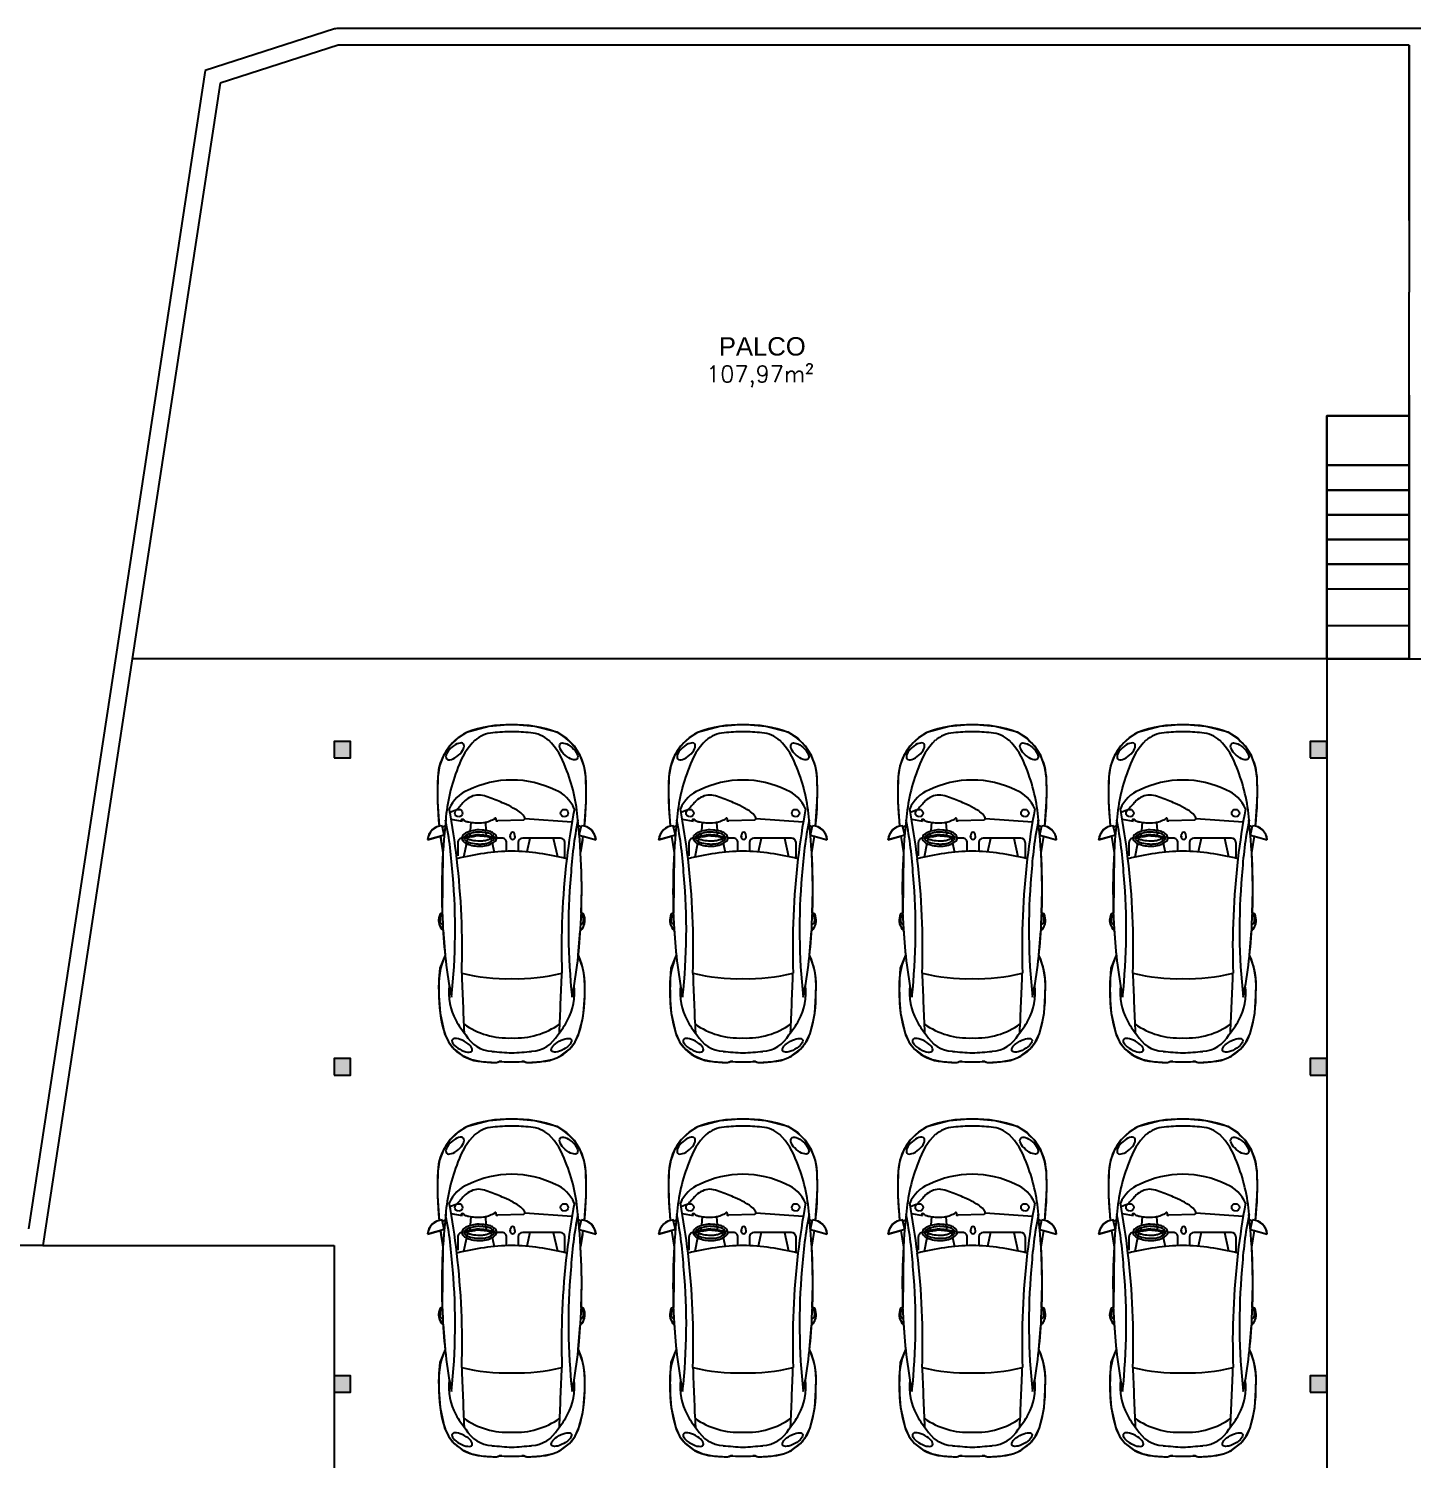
# Model space of a CAD drawing. Header units: millimetres. Extents: x 357 to 945, y 547 to 720.
# Drawn here: x 876.22 to 893.02, y 654.07 to 671.44 of the extents above; entities that cross this region are included whole.
import ezdxf

# ---------------------------------------------------------------- set-up
doc = ezdxf.new("R2010")
doc.units = ezdxf.units.MM
doc.layers.add('ABASE', color=254, linetype='Continuous')
doc.layers.add('AL_MOBILIARIO', color=8, linetype='Continuous')
doc.styles.add('GA RO 1_50', font='romans.shx', dxfattribs={"height": 0.09})
doc.styles.add('T80-50', font='sanss___.ttf', dxfattribs={"height": 0.1})

# ---------------------------------------------------------------- blocks, each defined once
blk = doc.blocks.new('car5p')
at = {"layer": 'AL_MOBILIARIO'}
for p, q in [((54.261, -35.015), (54.196, -34.997)), ((54.196, -34.997), (54.239, -35.153)), ((54.253, -35.2), (54.196, -34.997)), ((54.315, -35.054), (54.261, -35.015)), ((54.352, -35.11), (54.315, -35.054)), ((51.844, -35.205), (51.743, -35.252)), ((52.093, -35.149), (51.844, -35.205)), ((52.302, -35.134), (52.093, -35.149)), ((52.503, -35.136), (52.302, -35.134)), ((52.636, -35.145), (52.503, -35.136)), ((52.795, -35.211), (52.636, -35.145)), ((53.102, -35.186), (52.795, -35.211)), ((53.177, -35.137), (53.102, -35.186)), ((53.217, -35.131), (53.177, -35.137)), ((53.177, -35.137), (53.177, -35.137)), ((53.273, -35.141), (53.217, -35.131)), ((53.295, -35.153), (53.273, -35.141)), ((53.304, -35.176), (53.295, -35.153)), ((54.039, -35.185), (53.304, -35.176)), ((54.239, -35.153), (54.039, -35.185)), ((54.253, -35.2), (54.367, -35.175)), ((54.351, -35.179), (54.367, -35.211)), ((54.361, -35.138), (54.352, -35.11)), ((54.659, -35.118), (54.361, -35.138)), ((54.774, -35.117), (54.659, -35.118)), ((54.958, -35.121), (54.774, -35.117)), ((55.092, -35.143), (54.958, -35.121)), ((55.217, -35.19), (55.092, -35.143)), ((55.331, -35.263), (55.217, -35.19)), ((51.582, -35.415), (51.528, -35.533)), ((51.656, -35.321), (51.582, -35.415)), ((51.743, -35.252), (51.656, -35.321)), ((54.418, -35.421), (54.44, -35.285)), ((55.431, -35.368), (55.331, -35.263)), ((55.499, -35.47), (55.431, -35.368)), ((51.528, -35.533), (51.505, -35.65)), ((54.149, -35.47), (53.984, -35.436)), ((54.206, -35.482), (54.176, -35.476)), ((54.232, -35.529), (54.215, -35.442)), ((54.244, -35.528), (54.227, -35.441)), ((54.242, -35.515), (54.276, -35.518)), ((54.303, -35.52), (54.409, -35.529)), ((55.572, -35.741), (55.499, -35.47)), ((51.505, -35.65), (51.493, -35.833)), ((54.215, -35.768), (54.182, -35.776)), ((54.239, -35.702), (54.215, -35.81)), ((54.251, -35.701), (54.227, -35.809)), ((54.248, -35.713), (54.282, -35.711)), ((54.308, -35.71), (54.407, -35.705)), ((55.591, -35.975), (55.572, -35.741)), ((51.493, -35.833), (51.504, -35.866)), ((51.504, -35.866), (51.5, -36.02)), ((54.154, -35.782), (54.045, -35.806)), ((54.433, -36.162), (54.425, -35.85)), ((51.5, -36.02), (51.505, -36.173)), ((54.161, -36.099), (54.055, -36.099)), ((54.231, -35.999), (54.262, -36.005)), ((54.231, -36.06), (54.262, -36.054)), ((55.572, -36.3), (55.591, -36.065)), ((55.591, -36.065), (55.591, -35.975)), ((51.505, -36.173), (51.494, -36.205)), ((51.494, -36.205), (51.504, -36.387)), ((54.213, -36.24), (54.048, -36.205)), ((54.215, -36.61), (54.215, -36.153)), ((54.409, -36.751), (54.45, -36.177)), ((51.504, -36.387), (51.528, -36.511)), ((55.5, -36.571), (55.572, -36.3)), ((51.528, -36.511), (51.55, -36.567)), ((51.55, -36.567), (51.58, -36.622)), ((51.58, -36.622), (51.656, -36.72)), ((54.215, -36.524), (53.991, -36.574)), ((55.423, -36.689), (55.5, -36.571)), ((51.656, -36.72), (51.743, -36.789)), ((51.743, -36.789), (51.844, -36.835)), ((53.97, -36.665), (54.161, -36.665)), ((55.218, -36.851), (55.331, -36.78)), ((55.331, -36.78), (55.387, -36.723)), ((55.387, -36.723), (55.423, -36.689)), ((51.844, -36.835), (52.009, -36.878)), ((52.009, -36.878), (52.093, -36.892)), ((52.093, -36.892), (52.302, -36.906)), ((52.302, -36.906), (52.421, -36.908)), ((52.421, -36.908), (52.504, -36.905)), ((52.504, -36.905), (52.577, -36.895)), ((52.577, -36.895), (52.653, -36.88)), ((52.653, -36.88), (52.798, -36.828)), ((52.798, -36.828), (53.092, -36.852)), ((53.092, -36.852), (53.144, -36.892)), ((53.144, -36.892), (53.208, -36.908)), ((53.208, -36.908), (53.27, -36.9)), ((53.27, -36.9), (53.296, -36.888)), ((53.296, -36.888), (53.306, -36.861)), ((53.306, -36.861), (53.582, -36.869)), ((53.582, -36.869), (53.804, -36.866)), ((53.804, -36.866), (54.039, -36.856)), ((54.039, -36.856), (54.239, -36.888)), ((54.253, -36.84), (54.196, -37.043)), ((54.239, -36.888), (54.196, -37.043)), ((54.253, -36.84), (54.367, -36.865)), ((54.315, -36.987), (54.353, -36.93)), ((54.351, -36.862), (54.367, -36.829)), ((54.353, -36.93), (54.359, -36.902)), ((54.359, -36.902), (54.659, -36.922)), ((54.659, -36.922), (54.774, -36.924)), ((54.774, -36.924), (54.958, -36.92)), ((54.958, -36.92), (55.089, -36.899)), ((55.089, -36.899), (55.218, -36.851)), ((54.196, -37.043), (54.258, -37.026)), ((54.258, -37.026), (54.315, -36.987))]:
    blk.add_line(p, q, dxfattribs=at)
for points in [[(54.215, -35.419, 0.414214), (54.161, -35.365), (54, -35.365)], [(54.056, -35.958), (54.161, -35.958, 0.414214), (54.215, -35.903), (54.215, -35.837)]]:
    blk.add_lwpolyline(points, format="xyb", dxfattribs=at)
for points in [[(54.215, -35.465), (54.215, -35.442)], [(54.215, -35.81), (54.215, -35.768)]]:
    blk.add_lwpolyline(points, dxfattribs=at)
for centre, radius, start, end in [((54.18, -35.184), 0.187, 2.5895, 85.1642), ((51.984, -35.645), 0.461, 107.6667, 135.3654), ((52.302, -36.644), 1.509, 88.2419, 107.6667), ((53.463, -41.397), 6.222, 92.6645, 100.8935), ((52.421, -36.059), 0.927, 66.1695, 94.4524), ((53.217, -35.299), 0.167, 70.422, 137.6815), ((53.194, -35.175), 0.0208, 117.3553, 198.6953), ((53.582, -42.914), 7.743, 83.6862, 93.0174), ((53.217, -35.221), 0.072, 86.3517, 116.7819), ((53.229, -35.293), 0.144, 74.075, 92.8953), ((53.265, -35.165), 0.0111, 290.9563, 74.075), ((53.269, -35.176), 0.0346, 358.953, 82.653), ((53.485, -30.452), 4.859, 273.2586, 281.2572), ((54.774, -39.117), 4, 97.6796, 100.5813), ((54.774, -39.117), 4, 87.3617, 95.9207), ((54.287, -37.287), 2.074, 67.7656, 85.955), ((54.923, -35.769), 0.649, 27.4706, 86.8958), ((52.021, -35.688), 0.518, 134.8156, 176.2091), ((52.535, -36.313), 1.106, 118.6215, 129.6583), ((54.975, -101.77), 66.401, 92.06958, 92.69392), ((52.34, -35.956), 0.699, 83.0468, 118.6215), ((53.106, -27.987), 7.346, 263.6037, 275.1155), ((54.64, -35.944), 2.13, 165.5498, 182.063), ((52.882, -26.178), 9.239, 268.1085, 276.7269), ((52.788, -25.565), 9.859, 276.8538, 280.432), ((51.036, -36.108), 3.024, 1.6629, 14.4466), ((54.402, -35.654), 0.428, 22.2685, 66.4568), ((54.802, -36.174), 0.851, 45.0395, 71.5127), ((52.014, -35.801), 0.386, 118.5377, 176.7022), ((52.713, -35.972), 0.923, 144.5605, 182.9807), ((53.724, -36.02), 1.197, 359.966, 26.1842), ((55.125, -35.814), 0.368, 3.5765, 41.0654), ((54.158, -35.975), 1.433, 358.203, 20.657), ((53.045, -35.836), 1.552, 173.2716, 179.9906), ((51.594, -35.818), 0.102, 189.8044, 208.967), ((52.413, -35.992), 0.914, 174.1186, 181.7543), ((50.991, -35.875), 0.514, 357.37, 0.8403), ((66.888, -37.095), 15.317, 175.0732, 175.9774), ((54.009, -35.979), 1.496, 358.4023, 7.2064), ((52.413, -36.048), 0.914, 178.2457, 185.8814), ((66.888, -34.946), 15.317, 184.0226, 184.9268), ((52.713, -36.068), 0.923, 177.0193, 215.4395), ((54.64, -36.097), 2.13, 177.937, 194.4502), ((51.036, -35.932), 3.024, 345.5534, 358.3371), ((54.161, -36.153), 0.0544, 0, 90), ((54.231, -36.03), 0.0305, 67.3801, 292.6199), ((54.262, -36.03), 0.0244, 270, 90), ((53.724, -36.021), 1.197, 333.8158, 0.034), ((54.009, -36.062), 1.496, 352.7936, 1.5977), ((54.158, -36.065), 1.433, 339.343, 1.797), ((51.594, -36.222), 0.102, 151.033, 170.1956), ((53.045, -36.205), 1.552, 180.0094, 186.7284), ((50.991, -36.165), 0.514, 359.1597, 2.63), ((52.014, -36.239), 0.386, 183.2978, 241.4623), ((55.125, -36.227), 0.368, 318.9346, 356.4235), ((52.021, -36.352), 0.518, 183.7909, 225.1844), ((52.535, -35.727), 1.106, 230.3417, 241.3785), ((54.975, 29.73), 66.401, 267.30608, 267.93042), ((52.882, -45.863), 9.239, 83.2731, 91.8915), ((54.161, -36.61), 0.0544, 270, 360), ((54.402, -36.387), 0.428, 293.5432, 337.7315), ((54.923, -36.271), 0.649, 273.1042, 332.5294), ((54.802, -35.866), 0.851, 288.4873, 314.9605), ((51.984, -36.396), 0.461, 224.6346, 252.3333), ((52.34, -36.084), 0.699, 241.3785, 276.9532), ((53.106, -44.053), 7.346, 84.8845, 96.3963), ((53.463, -30.643), 6.222, 259.1065, 267.3355), ((53.485, -41.588), 4.859, 78.7428, 86.7414), ((52.788, -46.476), 9.859, 79.568, 83.1462), ((54.287, -34.754), 2.074, 274.045, 292.2344), ((52.302, -35.397), 1.509, 252.3333, 271.7581), ((52.421, -35.982), 0.927, 265.5476, 293.8305), ((53.217, -36.742), 0.167, 222.3185, 289.578), ((53.194, -36.865), 0.0208, 161.3047, 242.6447), ((53.582, -29.126), 7.743, 266.9826, 276.3138), ((53.217, -36.819), 0.072, 243.2181, 273.6483), ((53.229, -36.747), 0.144, 267.1047, 285.925), ((53.265, -36.875), 0.0111, 285.925, 69.0437), ((53.269, -36.865), 0.0346, 277.347, 1.047), ((54.774, -32.924), 4, 259.4187, 262.3204), ((54.18, -36.857), 0.187, 274.8358, 357.4105), ((54.774, -32.924), 4, 264.0793, 272.6383)]:
    blk.add_arc(centre, radius, start, end, dxfattribs=at)
at = {"layer": 'AL_MOBILIARIO', "extrusion": (0, 0, -1)}
for centre, major_axis, ratio in [((55.269, -35.331), (0.09, -0.102), 0.463754), ((51.702, -35.417), (0.067, 0.121), 0.405921)]:
    blk.add_ellipse(centre, major_axis=major_axis, ratio=ratio, dxfattribs=at)
at = {"layer": 'AL_MOBILIARIO'}
for centre in [(54.519, -35.376), (54.519, -36.659)]:
    blk.add_ellipse(centre, major_axis=(0, -0.0467), ratio=0.983266, start_param=4.712389, end_param=10.995574, dxfattribs=at)
for centre, major_axis, ratio in [((51.702, -36.623), (0.067, -0.121), 0.405921), ((55.269, -36.71), (0.09, 0.102), 0.463754)]:
    blk.add_ellipse(centre, major_axis=major_axis, ratio=ratio, dxfattribs=at)
for points, knots in [([(54.309, -35.703), (54.311, -35.689), (54.298, -35.768), (54.28, -35.79), (54.252, -35.829), (54.22, -35.839), (54.186, -35.833), (54.163, -35.794), (54.13, -35.744), (54.117, -35.673), (54.118, -35.594), (54.128, -35.521), (54.151, -35.461), (54.179, -35.425), (54.209, -35.413), (54.232, -35.418), (54.252, -35.425), (54.267, -35.448), (54.295, -35.487), (54.311, -35.573), (54.321, -35.608), (54.306, -35.717), (54.309, -35.703)], [0, 0, 0, 0, 0.03969, 0.089634, 0.13125, 0.1542862, 0.1797268, 0.2207266, 0.2680991, 0.3447665, 0.4095645, 0.4843001, 0.541515, 0.5817687, 0.6060665, 0.6262474, 0.6436722, 0.6634686, 0.6988791, 0.7758465, 0.8696394, 0.907731, 0.907731, 0.907731, 0.907731]), ([(54.418, -35.421), (54.423, -35.419), (54.429, -35.413), (54.447, -35.409), (54.448, -35.419), (54.447, -35.426), (54.44, -35.434), (54.429, -35.443), (54.42, -35.465), (54.408, -35.507), (54.4, -35.581), (54.4, -35.658), (54.413, -35.731), (54.436, -35.775), (54.445, -35.811), (54.463, -35.819), (54.457, -35.825), (54.45, -35.828), (54.441, -35.827), (54.433, -35.83), (54.42, -35.827), (54.425, -35.843), (54.425, -35.85)], [0, 0, 0, 0, 0.0138597, 0.0278304, 0.0329137, 0.0379971, 0.0465756, 0.0592704, 0.0762214, 0.1105991, 0.1789801, 0.2766959, 0.3173629, 0.3800771, 0.4110544, 0.4160421, 0.4210284, 0.4277212, 0.4387433, 0.4448131, 0.4508005, 0.4694463, 0.4694463, 0.4694463, 0.4694463]), ([(54.433, -36.162), (54.436, -36.169), (54.458, -36.187), (54.506, -36.15), (54.545, -36.103), (54.591, -36.023), (54.646, -35.909), (54.695, -35.783), (54.74, -35.667), (54.741, -35.569), (54.7, -35.488), (54.648, -35.426), (54.592, -35.387), (54.559, -35.347), (54.543, -35.32), (54.528, -35.269)], [0, 0, 0, 0, 0.527288, 1.647451, 3.487558, 5.099073, 7.968657, 12.238313, 14.475187, 16.613757, 18.744202, 20.639343, 22.223389, 23.452731, 24.286529, 24.286529, 24.286529, 24.286529]), ([(54.282, -35.705), (54.281, -35.71), (54.28, -35.715), (54.278, -35.726), (54.276, -35.732), (54.272, -35.749), (54.27, -35.756), (54.265, -35.765), (54.263, -35.768), (54.259, -35.775), (54.257, -35.777), (54.251, -35.785), (54.246, -35.792), (54.239, -35.8), (54.236, -35.802), (54.231, -35.806), (54.229, -35.807), (54.225, -35.809), (54.223, -35.81), (54.217, -35.81), (54.213, -35.81), (54.208, -35.809), (54.207, -35.808), (54.204, -35.807), (54.202, -35.805), (54.197, -35.8), (54.194, -35.796), (54.189, -35.787), (54.185, -35.781), (54.179, -35.771), (54.176, -35.766), (54.169, -35.755), (54.166, -35.749), (54.16, -35.737), (54.157, -35.73), (54.153, -35.717), (54.152, -35.71), (54.147, -35.688), (54.146, -35.672), (54.144, -35.641), (54.144, -35.625), (54.147, -35.578), (54.151, -35.547), (54.162, -35.506), (54.167, -35.495), (54.174, -35.479), (54.177, -35.473), (54.184, -35.462), (54.188, -35.457), (54.194, -35.45), (54.198, -35.448), (54.204, -35.444), (54.208, -35.442), (54.212, -35.442), (54.213, -35.442), (54.217, -35.442), (54.219, -35.442), (54.224, -35.444), (54.227, -35.444), (54.232, -35.446), (54.233, -35.447), (54.234, -35.448), (54.234, -35.448), (54.235, -35.448), (54.236, -35.449), (54.238, -35.452), (54.24, -35.454), (54.244, -35.46), (54.246, -35.462), (54.249, -35.467), (54.251, -35.47), (54.255, -35.477), (54.258, -35.481), (54.263, -35.49), (54.265, -35.495), (54.269, -35.505), (54.27, -35.511), (54.275, -35.527), (54.278, -35.539), (54.282, -35.557), (54.283, -35.563), (54.285, -35.575), (54.286, -35.58), (54.289, -35.594), (54.29, -35.603), (54.29, -35.622), (54.289, -35.629), (54.288, -35.642), (54.288, -35.648), (54.286, -35.669), (54.283, -35.688), (54.282, -35.699), (54.282, -35.701), (54.282, -35.703), (54.282, -35.704), (54.282, -35.705), (54.282, -35.705), (54.282, -35.705)], [0.497033, 0.497033, 0.497033, 0.497033, 0.723444, 0.723444, 0.974636, 0.974636, 1.50964, 1.50964, 2.044645, 2.044645, 2.271061, 2.271061, 2.862376, 2.862376, 3.217654, 3.217654, 3.537253, 3.537253, 3.856852, 3.856852, 4.368613, 4.368613, 4.584627, 4.584627, 4.99269, 4.99269, 5.400753, 5.400753, 5.808816, 5.808816, 6.216879, 6.216879, 6.778716, 6.778716, 7.350371, 7.350371, 7.922025, 7.922025, 9.065335, 9.065335, 10.208644, 10.208644, 12.495263, 12.495263, 13.409896, 13.409896, 13.929088, 13.929088, 14.44828, 14.44828, 14.909885, 14.909885, 15.371489, 15.371489, 15.62524, 15.62524, 15.87899, 15.87899, 16.120875, 16.120875, 16.36276, 16.36276, 16.51635, 16.51635, 16.669941, 16.669941, 16.921521, 16.921521, 17.136676, 17.136676, 17.351831, 17.351831, 17.782142, 17.782142, 18.204974, 18.204974, 18.627807, 18.627807, 19.473473, 19.473473, 19.978923, 19.978923, 20.484372, 20.484372, 21.475119, 21.475119, 21.859144, 21.859144, 22.162884, 22.162884, 22.770362, 22.770362, 22.900493, 22.900493, 22.951221, 22.951221, 22.964298, 22.964298, 22.964298, 22.964298]), ([(54.221, -35.782), (54.22, -35.779), (54.218, -35.777), (54.213, -35.769), (54.21, -35.764), (54.203, -35.753), (54.2, -35.747), (54.194, -35.735), (54.192, -35.728), (54.188, -35.715), (54.186, -35.707), (54.182, -35.685), (54.18, -35.67), (54.178, -35.638), (54.179, -35.623), (54.181, -35.576), (54.185, -35.545), (54.197, -35.504), (54.201, -35.493), (54.209, -35.477), (54.212, -35.471), (54.216, -35.463), (54.218, -35.462), (54.219, -35.46)], [5.596292, 5.596292, 5.596292, 5.596292, 5.808816, 5.808816, 6.216879, 6.216879, 6.778716, 6.778716, 7.350371, 7.350371, 7.922025, 7.922025, 9.065335, 9.065335, 10.208644, 10.208644, 12.495263, 12.495263, 13.409896, 13.409896, 13.929088, 13.929088, 14.118229, 14.118229, 14.118229, 14.118229]), ([(54.232, -35.529), (54.234, -35.536), (54.236, -35.543), (54.239, -35.557), (54.24, -35.563), (54.242, -35.575), (54.244, -35.58), (54.246, -35.594), (54.247, -35.603), (54.247, -35.622), (54.246, -35.629), (54.245, -35.642), (54.245, -35.648), (54.243, -35.669), (54.241, -35.688), (54.239, -35.699), (54.239, -35.7), (54.239, -35.702)], [18.939067, 18.939067, 18.939067, 18.939067, 19.473473, 19.473473, 19.978923, 19.978923, 20.484372, 20.484372, 21.475119, 21.475119, 21.859144, 21.859144, 22.162884, 22.162884, 22.770362, 22.770362, 22.871566, 22.871566, 22.871566, 22.871566]), ([(54.244, -35.528), (54.246, -35.535), (54.248, -35.542), (54.251, -35.556), (54.252, -35.562), (54.254, -35.574), (54.256, -35.579), (54.258, -35.593), (54.259, -35.602), (54.259, -35.621), (54.258, -35.628), (54.257, -35.641), (54.257, -35.647), (54.255, -35.668), (54.253, -35.687), (54.251, -35.698), (54.251, -35.699), (54.251, -35.701)], [18.939067, 18.939067, 18.939067, 18.939067, 19.473473, 19.473473, 19.978923, 19.978923, 20.484372, 20.484372, 21.475119, 21.475119, 21.859144, 21.859144, 22.162884, 22.162884, 22.770362, 22.770362, 22.871566, 22.871566, 22.871566, 22.871566])]:
    blk.add_open_spline(points, degree=3, knots=knots, dxfattribs=at)

msp = doc.modelspace()

# ---------------------------------------------------------------- hatches: boundary and pattern name
at = {"layer": 'ABASE'}
h = msp.add_hatch(color=8, dxfattribs=at)
h.dxf.hatch_style = 1
h.paths.add_polyline_path([(880.12716, 662.78715), (879.92716, 662.78715), (879.92716, 662.58715), (880.12716, 662.58715)])
h.paths.add_polyline_path([(880.12716, 658.93715), (879.92716, 658.93715), (879.92716, 658.73715), (880.12716, 658.73715)])
h.paths.add_polyline_path([(880.12716, 655.08715), (879.92716, 655.08715), (879.92716, 654.88715), (880.12716, 654.88715)])
h.paths.add_polyline_path([(880.12716, 651.23715), (879.92716, 651.23715), (879.92716, 651.03715), (880.12716, 651.03715)])
h.paths.add_polyline_path([(880.12716, 647.38715), (879.92716, 647.38715), (879.92716, 647.18715), (880.12716, 647.18715)])
h.paths.add_polyline_path([(880.12716, 643.58715), (879.92716, 643.58715), (879.92716, 643.38715), (880.12716, 643.38715)])
h.paths.add_polyline_path([(891.97716, 643.58715), (891.77716, 643.58715), (891.77716, 643.38715), (891.97716, 643.38715)])
h.paths.add_polyline_path([(891.97716, 647.38715), (891.77716, 647.38715), (891.77716, 647.18715), (891.97716, 647.18715)])
h.paths.add_polyline_path([(891.97716, 651.23715), (891.77716, 651.23715), (891.77716, 651.03715), (891.97716, 651.03715)])
h.paths.add_polyline_path([(891.97716, 655.08715), (891.77716, 655.08715), (891.77716, 654.88715), (891.97716, 654.88715)])
h.paths.add_polyline_path([(891.97716, 658.93715), (891.77716, 658.93715), (891.77716, 658.73715), (891.97716, 658.73715)])
h.paths.add_polyline_path([(891.97716, 662.78715), (891.77716, 662.78715), (891.77716, 662.58715), (891.97716, 662.58715)])

# ---------------------------------------------------------------- linework, layer by layer
at = {"layer": 'ABASE', "color": 8}
for p, q in [((879.9324, 671.43283), (878.36435, 670.92909)), ((893.17716, 671.43715), (879.95992, 671.43715)), ((879.97716, 671.23715), (878.54339, 670.77654)), ((892.97716, 671.23715), (879.97716, 671.23715)), ((892.97716, 669.10715), (892.97716, 671.23715)), ((892.97716, 671.23715), (892.97716, 668.23715)), ((878.36435, 670.92909), (877.27945, 663.81731)), ((878.54339, 670.77654), (877.47716, 663.78715)), ((892.97716, 663.78715), (892.97716, 668.23715)), ((892.97716, 666.98715), (892.97716, 663.78715)), ((891.97716, 663.78715), (891.97716, 666.73715)), ((891.97716, 666.73715), (892.97716, 666.73715)), ((877.27945, 663.81731), (876.21956, 656.86949)), ((877.47716, 663.78715), (876.39136, 656.66949)), ((892.97716, 663.78715), (877.47716, 663.78715)), ((892.97716, 663.78715), (894.60716, 663.78715)), ((876.39136, 656.66949), (850.79136, 656.66949)), ((876.39136, 656.66949), (879.92716, 656.66949)), ((879.92716, 656.66949), (879.92716, 635.68715))]:
    msp.add_line(p, q, dxfattribs=at)
for points in [[(892.97716, 666.73715), (891.97716, 666.73715), (891.97716, 663.78715), (892.97716, 663.78715)], [(891.97716, 666.13715), (892.97716, 666.13715), (892.97716, 666.73715), (891.97716, 666.73715)], [(891.97716, 666.73715), (892.97716, 666.73715), (892.97716, 664.1894), (891.97716, 664.1894)], [(891.97716, 665.83715), (892.97716, 665.83715), (892.97716, 666.13715), (891.97716, 666.13715)], [(891.97716, 665.53715), (892.97716, 665.53715), (892.97716, 665.83715), (891.97716, 665.83715)], [(891.97716, 665.23715), (892.97716, 665.23715), (892.97716, 665.53715), (891.97716, 665.53715)], [(891.97716, 664.93715), (892.97716, 664.93715), (892.97716, 665.23715), (891.97716, 665.23715)], [(891.97716, 664.63715), (892.97716, 664.63715), (892.97716, 664.93715), (891.97716, 664.93715)], [(879.92716, 662.58715), (880.12716, 662.58715), (880.12716, 662.78715), (879.92716, 662.78715)], [(891.77716, 662.58715), (891.97716, 662.58715), (891.97716, 662.78715), (891.77716, 662.78715)], [(879.92716, 658.73715), (880.12716, 658.73715), (880.12716, 658.93715), (879.92716, 658.93715)], [(891.77716, 658.73715), (891.97716, 658.73715), (891.97716, 658.93715), (891.77716, 658.93715)], [(879.92716, 654.88715), (880.12716, 654.88715), (880.12716, 655.08715), (879.92716, 655.08715)], [(891.77716, 654.88715), (891.97716, 654.88715), (891.97716, 655.08715), (891.77716, 655.08715)]]:
    msp.add_lwpolyline(points, close=True, dxfattribs=at)
msp.add_lwpolyline([(891.97716, 663.78715), (891.97716, 643.38715), (879.92716, 643.38715)], dxfattribs=at)
msp.add_arc((879.95992, 671.34715), 0.09, 90, 107.809916, dxfattribs=at)

# ---------------------------------------------------------------- block references
at = {"layer": 'ABASE', "color": 8, "rotation": 90}
for p in [(846.06445, 607.39691), (848.87063, 607.39691), (851.65417, 607.39691), (854.2114, 607.39691), (846.06445, 602.6115), (848.87063, 602.6115), (851.65417, 602.6115), (854.2114, 602.6115)]:
    msp.add_blockref('car5p', p, dxfattribs=at)

# ---------------------------------------------------------------- texts
at = {"layer": 'ABASE', "color": 8, "style": 'GA RO 1_50'}
msp.add_text('107,97m²', height=0.200498, dxfattribs=at).set_placement((884.44372, 667.14493))
at = {"layer": 'ABASE', "color": 8, "insert": (885.65324, 667.69218), "char_height": 0.222776, "width": 6.5512141, "attachment_point": 3, "style": 'T80-50'}
msp.add_mtext('PALCO', dxfattribs=at)

doc.saveas('drawing.dxf')
